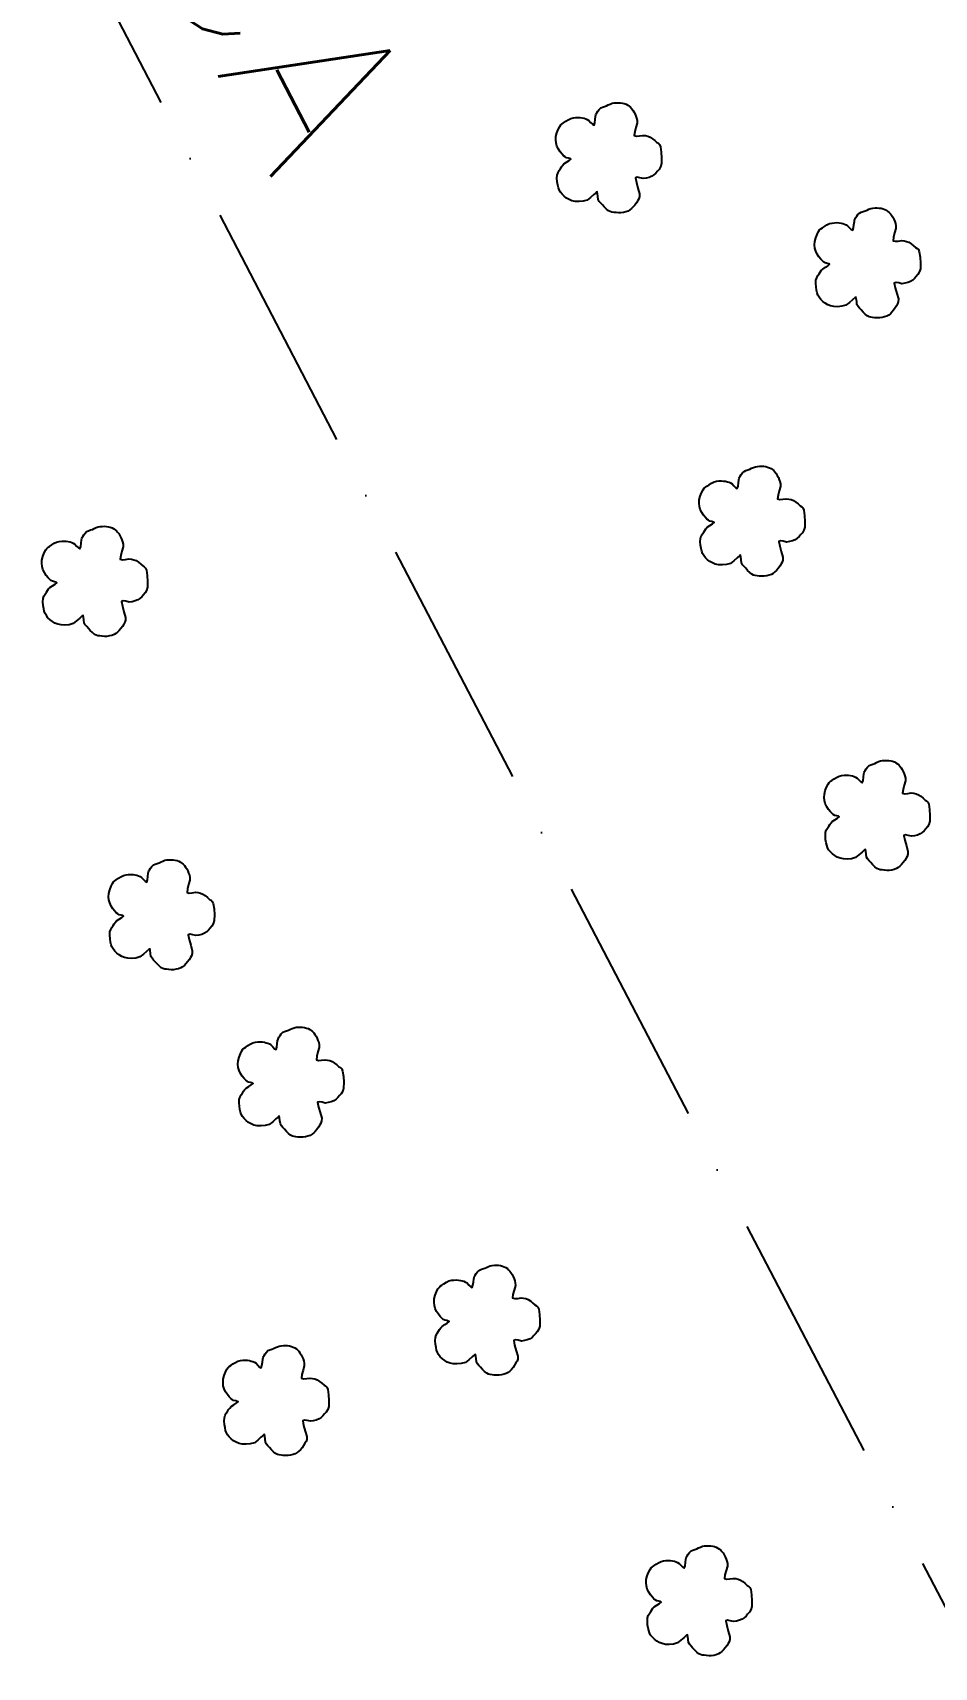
# Model space of a CAD drawing. Extents: x 730929 to 735129, y 7820181 to 7826121.
# Drawn here: x 733125.7 to 733268.2, y 7822269.8 to 7822528.3 of the extents above; entities that cross this region are included whole.
import ezdxf

# ---------------------------------------------------------------- set-up
doc = ezdxf.new("R2010")
doc.units = 0
doc.header["$MEASUREMENT"] = 0
doc.linetypes.add('LIN0', pattern=[0])
doc.linetypes.add('LIN3', pattern=[30, 20, -5, 0, -5])
doc.layers.add('REDE_DE_LUZ', color=6, linetype='LIN3')
doc.layers.add('SIMBOLO ARVORE', color=118, linetype='Continuous')
doc.layers.add('TEXTO_DIVERSOS', color=7, linetype='Continuous', lineweight=5)
doc.styles.add('Simplex', font='simplex.shx')

msp = doc.modelspace()

# ---------------------------------------------------------------- linework, layer by layer
at = {"layer": 'REDE_DE_LUZ', "ltscale": 2, "flags": 128}
msp.add_lwpolyline([(732040.92, 7824661.81), (732327.89, 7824102.05), (732626.52, 7823878.33), (732623.32, 7823855.55), (732614.34, 7823802.22), (732613.95, 7823800.57), (732613.49, 7823796.25), (732606.8, 7823754.84), (732582.23, 7823606.76), (732807.1, 7823167.8), (733308.86, 7822204.63), (733529.14, 7821779.24)], dxfattribs=at)
at = {"layer": 'SIMBOLO ARVORE', "linetype": 'LIN0', "elevation": 716.76, "flags": 128}
for points in [[(733214.87, 7822503.07), (733214.42, 7822502.68), (733213.91, 7822502.23), (733213.36, 7822501.81), (733212.73, 7822501.64), (733212.08, 7822501.57), (733211.45, 7822501.59), (733210.95, 7822501.7), (733210.5, 7822501.88), (733210.09, 7822502.12), (733209.72, 7822502.4), (733209.4, 7822502.72), (733209.13, 7822503.07), (733208.95, 7822503.4), (733208.82, 7822503.75), (733208.73, 7822504.16), (733208.64, 7822504.69), (733208.6, 7822505.24), (733208.62, 7822505.76), (733208.76, 7822506.15), (733208.94, 7822506.48), (733209.14, 7822506.77), (733209.3, 7822507.04), (733209.47, 7822507.29), (733209.69, 7822507.52), (733210.11, 7822507.8), (733210.51, 7822508.05), (733210.79, 7822508.27), (733210.67, 7822508.36), (733210.41, 7822508.42), (733210.09, 7822508.49), (733209.87, 7822508.63), (733209.64, 7822508.81), (733209.4, 7822509.06), (733209.11, 7822509.43), (733208.83, 7822509.86), (733208.59, 7822510.34), (733208.46, 7822510.83), (733208.41, 7822511.34), (733208.44, 7822511.86), (733208.59, 7822512.44), (733208.8, 7822512.98), (733209.03, 7822513.45), (733209.21, 7822513.69), (733209.41, 7822513.87), (733209.64, 7822514.02), (733209.98, 7822514.26), (733210.36, 7822514.5), (733210.77, 7822514.7), (733211.17, 7822514.8), (733211.56, 7822514.85), (733211.94, 7822514.86), (733212.28, 7822514.84), (733212.59, 7822514.8), (733212.88, 7822514.73), (733213.14, 7822514.64), (733213.39, 7822514.53), (733213.63, 7822514.38), (733213.92, 7822514.06), (733214.2, 7822513.78), (733214.45, 7822513.65), (733214.56, 7822514.03), (733214.64, 7822514.53), (733214.69, 7822515.04), (733214.74, 7822515.27), (733214.81, 7822515.44), (733214.9, 7822515.6), (733215.06, 7822515.87), (733215.27, 7822516.13), (733215.51, 7822516.37), (733215.79, 7822516.51), (733216.1, 7822516.61), (733216.41, 7822516.7), (733216.71, 7822516.85), (733217, 7822516.98), (733217.3, 7822517.1), (733217.63, 7822517.16), (733217.96, 7822517.19), (733218.3, 7822517.19), (733218.62, 7822517.17), (733218.94, 7822517.13), (733219.24, 7822517.05), (733219.51, 7822516.95), (733219.77, 7822516.81), (733220, 7822516.65), (733220.21, 7822516.48), (733220.4, 7822516.27), (733220.57, 7822516.04), (733220.76, 7822515.74), (733220.93, 7822515.41), (733221.07, 7822515.05), (733221.18, 7822514.74), (733221.25, 7822514.38), (733221.26, 7822513.96), (733221.06, 7822513.27), (733220.88, 7822512.58), (733220.81, 7822512.01), (733221.17, 7822511.91), (733221.65, 7822511.95), (733222.18, 7822512.03), (733222.57, 7822511.99), (733222.94, 7822511.9), (733223.31, 7822511.76), (733223.69, 7822511.51), (733224.05, 7822511.22), (733224.37, 7822510.92), (733224.62, 7822510.78), (733224.81, 7822510.58), (733224.96, 7822510.24), (733225.08, 7822509.4), (733225.14, 7822508.46), (733225.12, 7822507.56), (733224.96, 7822507.05), (733224.73, 7822506.66), (733224.46, 7822506.36), (733224.21, 7822506.05), (733223.92, 7822505.78), (733223.59, 7822505.56), (733223.15, 7822505.39), (733222.69, 7822505.27), (733222.21, 7822505.19), (733221.71, 7822505.33), (733221.29, 7822505.4), (733221.01, 7822505.3), (733221.15, 7822504.56), (733221.4, 7822503.67), (733221.65, 7822502.8), (733221.63, 7822502.35), (733221.53, 7822502.01), (733221.36, 7822501.73), (733221.15, 7822501.37), (733220.9, 7822501.02), (733220.63, 7822500.71), (733220.39, 7822500.46), (733220.13, 7822500.24), (733219.84, 7822500.07), (733219.48, 7822499.94), (733219.1, 7822499.85), (733218.7, 7822499.8), (733218.31, 7822499.79), (733217.94, 7822499.81), (733217.58, 7822499.86), (733217.29, 7822499.9), (733217.01, 7822499.97), (733216.74, 7822500.1), (733216.41, 7822500.38), (733216.08, 7822500.71), (733215.77, 7822501.05), (733215.51, 7822501.32), (733215.29, 7822501.6), (733215.11, 7822501.91), (733215.06, 7822502.37), (733215.01, 7822502.83), (733214.91, 7822503.2), (733214.91, 7822503.2)], [(733255.76, 7822486.44), (733255.31, 7822486.05), (733254.81, 7822485.6), (733254.26, 7822485.18), (733253.62, 7822485.01), (733252.97, 7822484.94), (733252.35, 7822484.96), (733251.84, 7822485.07), (733251.39, 7822485.25), (733250.99, 7822485.49), (733250.62, 7822485.78), (733250.29, 7822486.09), (733250.03, 7822486.44), (733249.84, 7822486.77), (733249.71, 7822487.13), (733249.63, 7822487.53), (733249.54, 7822488.06), (733249.5, 7822488.61), (733249.52, 7822489.13), (733249.65, 7822489.52), (733249.83, 7822489.85), (733250.04, 7822490.15), (733250.19, 7822490.41), (733250.37, 7822490.66), (733250.59, 7822490.89), (733251.01, 7822491.17), (733251.4, 7822491.42), (733251.69, 7822491.64), (733251.56, 7822491.73), (733251.31, 7822491.79), (733250.99, 7822491.86), (733250.76, 7822492), (733250.54, 7822492.18), (733250.3, 7822492.43), (733250, 7822492.8), (733249.72, 7822493.24), (733249.49, 7822493.71), (733249.36, 7822494.2), (733249.31, 7822494.71), (733249.34, 7822495.23), (733249.49, 7822495.81), (733249.69, 7822496.35), (733249.93, 7822496.82), (733250.1, 7822497.07), (733250.3, 7822497.24), (733250.54, 7822497.39), (733250.88, 7822497.63), (733251.26, 7822497.87), (733251.66, 7822498.07), (733252.06, 7822498.17), (733252.46, 7822498.22), (733252.84, 7822498.23), (733253.18, 7822498.21), (733253.49, 7822498.17), (733253.78, 7822498.1), (733254.04, 7822498.01), (733254.28, 7822497.9), (733254.53, 7822497.75), (733254.82, 7822497.43), (733255.1, 7822497.15), (733255.34, 7822497.02), (733255.46, 7822497.4), (733255.53, 7822497.9), (733255.59, 7822498.42), (733255.64, 7822498.64), (733255.7, 7822498.81), (733255.79, 7822498.97), (733255.96, 7822499.24), (733256.16, 7822499.5), (733256.4, 7822499.74), (733256.69, 7822499.88), (733256.99, 7822499.98), (733257.31, 7822500.08), (733257.6, 7822500.22), (733257.9, 7822500.35), (733258.2, 7822500.47), (733258.52, 7822500.53), (733258.86, 7822500.56), (733259.19, 7822500.56), (733259.52, 7822500.54), (733259.83, 7822500.5), (733260.13, 7822500.43), (733260.41, 7822500.32), (733260.67, 7822500.18), (733260.9, 7822500.02), (733261.1, 7822499.85), (733261.29, 7822499.64), (733261.47, 7822499.41), (733261.65, 7822499.11), (733261.82, 7822498.78), (733261.97, 7822498.42), (733262.08, 7822498.11), (733262.15, 7822497.75), (733262.16, 7822497.33), (733261.96, 7822496.64), (733261.78, 7822495.95), (733261.71, 7822495.38), (733262.06, 7822495.28), (733262.54, 7822495.32), (733263.07, 7822495.4), (733263.47, 7822495.36), (733263.84, 7822495.27), (733264.2, 7822495.13), (733264.58, 7822494.88), (733264.94, 7822494.59), (733265.27, 7822494.29), (733265.51, 7822494.15), (733265.71, 7822493.96), (733265.86, 7822493.62), (733265.98, 7822492.77), (733266.03, 7822491.83), (733266.02, 7822490.93), (733265.86, 7822490.42), (733265.63, 7822490.03), (733265.36, 7822489.73), (733265.11, 7822489.42), (733264.82, 7822489.15), (733264.48, 7822488.93), (733264.05, 7822488.76), (733263.58, 7822488.64), (733263.11, 7822488.57), (733262.61, 7822488.7), (733262.18, 7822488.77), (733261.9, 7822488.67), (733262.05, 7822487.93), (733262.3, 7822487.04), (733262.55, 7822486.17), (733262.53, 7822485.72), (733262.42, 7822485.38), (733262.25, 7822485.1), (733262.04, 7822484.74), (733261.8, 7822484.39), (733261.53, 7822484.08), (733261.28, 7822483.83), (733261.02, 7822483.62), (733260.73, 7822483.44), (733260.37, 7822483.31), (733259.99, 7822483.22), (733259.6, 7822483.17), (733259.21, 7822483.16), (733258.83, 7822483.18), (733258.48, 7822483.23), (733258.18, 7822483.27), (733257.91, 7822483.34), (733257.63, 7822483.47), (733257.3, 7822483.75), (733256.98, 7822484.08), (733256.67, 7822484.42), (733256.41, 7822484.69), (733256.19, 7822484.97), (733256.01, 7822485.28), (733255.96, 7822485.75), (733255.9, 7822486.2), (733255.81, 7822486.57), (733255.81, 7822486.57)], [(733237.52, 7822445.6), (733237.07, 7822445.21), (733236.56, 7822444.76), (733236.01, 7822444.34), (733235.38, 7822444.17), (733234.73, 7822444.1), (733234.1, 7822444.12), (733233.6, 7822444.23), (733233.15, 7822444.41), (733232.74, 7822444.65), (733232.37, 7822444.93), (733232.05, 7822445.25), (733231.78, 7822445.6), (733231.6, 7822445.93), (733231.47, 7822446.29), (733231.38, 7822446.69), (733231.29, 7822447.22), (733231.25, 7822447.77), (733231.27, 7822448.29), (733231.41, 7822448.68), (733231.59, 7822449.01), (733231.79, 7822449.3), (733231.95, 7822449.57), (733232.12, 7822449.82), (733232.34, 7822450.05), (733232.76, 7822450.33), (733233.16, 7822450.58), (733233.44, 7822450.8), (733233.32, 7822450.89), (733233.06, 7822450.95), (733232.74, 7822451.02), (733232.52, 7822451.16), (733232.29, 7822451.34), (733232.05, 7822451.59), (733231.76, 7822451.96), (733231.48, 7822452.39), (733231.24, 7822452.87), (733231.11, 7822453.36), (733231.06, 7822453.87), (733231.09, 7822454.39), (733231.24, 7822454.97), (733231.45, 7822455.51), (733231.68, 7822455.98), (733231.86, 7822456.23), (733232.06, 7822456.4), (733232.29, 7822456.55), (733232.63, 7822456.79), (733233.01, 7822457.03), (733233.42, 7822457.23), (733233.82, 7822457.33), (733234.21, 7822457.38), (733234.59, 7822457.39), (733234.93, 7822457.37), (733235.24, 7822457.33), (733235.53, 7822457.26), (733235.79, 7822457.17), (733236.04, 7822457.06), (733236.28, 7822456.91), (733236.57, 7822456.59), (733236.85, 7822456.31), (733237.09, 7822456.18), (733237.21, 7822456.56), (733237.29, 7822457.06), (733237.34, 7822457.57), (733237.39, 7822457.8), (733237.46, 7822457.97), (733237.55, 7822458.13), (733237.71, 7822458.4), (733237.92, 7822458.66), (733238.16, 7822458.9), (733238.44, 7822459.04), (733238.75, 7822459.14), (733239.06, 7822459.23), (733239.36, 7822459.38), (733239.65, 7822459.51), (733239.95, 7822459.63), (733240.28, 7822459.69), (733240.61, 7822459.72), (733240.95, 7822459.72), (733241.27, 7822459.7), (733241.59, 7822459.66), (733241.89, 7822459.58), (733242.16, 7822459.48), (733242.42, 7822459.34), (733242.65, 7822459.18), (733242.86, 7822459.01), (733243.05, 7822458.8), (733243.22, 7822458.57), (733243.41, 7822458.27), (733243.58, 7822457.94), (733243.72, 7822457.58), (733243.83, 7822457.27), (733243.9, 7822456.91), (733243.91, 7822456.49), (733243.71, 7822455.8), (733243.53, 7822455.11), (733243.46, 7822454.54), (733243.82, 7822454.44), (733244.3, 7822454.48), (733244.83, 7822454.56), (733245.22, 7822454.52), (733245.59, 7822454.43), (733245.96, 7822454.29), (733246.34, 7822454.04), (733246.7, 7822453.75), (733247.02, 7822453.45), (733247.27, 7822453.31), (733247.46, 7822453.11), (733247.61, 7822452.77), (733247.73, 7822451.93), (733247.79, 7822450.99), (733247.77, 7822450.09), (733247.61, 7822449.58), (733247.38, 7822449.19), (733247.11, 7822448.89), (733246.86, 7822448.58), (733246.57, 7822448.31), (733246.24, 7822448.09), (733245.8, 7822447.92), (733245.34, 7822447.8), (733244.86, 7822447.72), (733244.36, 7822447.86), (733243.94, 7822447.93), (733243.66, 7822447.83), (733243.8, 7822447.09), (733244.05, 7822446.2), (733244.3, 7822445.33), (733244.28, 7822444.88), (733244.18, 7822444.54), (733244.01, 7822444.26), (733243.8, 7822443.9), (733243.55, 7822443.55), (733243.28, 7822443.24), (733243.04, 7822442.99), (733242.78, 7822442.77), (733242.49, 7822442.6), (733242.13, 7822442.47), (733241.75, 7822442.38), (733241.35, 7822442.33), (733240.96, 7822442.32), (733240.59, 7822442.34), (733240.23, 7822442.39), (733239.94, 7822442.43), (733239.66, 7822442.5), (733239.39, 7822442.63), (733239.06, 7822442.91), (733238.73, 7822443.24), (733238.42, 7822443.58), (733238.16, 7822443.85), (733237.94, 7822444.13), (733237.76, 7822444.44), (733237.71, 7822444.91), (733237.66, 7822445.36), (733237.56, 7822445.73), (733237.56, 7822445.73)], [(733133.63, 7822436.09), (733133.18, 7822435.7), (733132.68, 7822435.25), (733132.13, 7822434.83), (733131.49, 7822434.65), (733130.84, 7822434.58), (733130.22, 7822434.61), (733129.72, 7822434.72), (733129.26, 7822434.9), (733128.86, 7822435.14), (733128.49, 7822435.42), (733128.16, 7822435.74), (733127.9, 7822436.09), (733127.71, 7822436.41), (733127.58, 7822436.77), (733127.5, 7822437.17), (733127.41, 7822437.71), (733127.37, 7822438.25), (733127.39, 7822438.78), (733127.52, 7822439.17), (733127.7, 7822439.5), (733127.91, 7822439.79), (733128.06, 7822440.06), (733128.24, 7822440.3), (733128.46, 7822440.54), (733128.88, 7822440.82), (733129.28, 7822441.07), (733129.56, 7822441.29), (733129.44, 7822441.38), (733129.18, 7822441.44), (733128.86, 7822441.51), (733128.63, 7822441.64), (733128.41, 7822441.83), (733128.17, 7822442.08), (733127.87, 7822442.45), (733127.59, 7822442.88), (733127.36, 7822443.36), (733127.23, 7822443.85), (733127.18, 7822444.36), (733127.21, 7822444.88), (733127.36, 7822445.45), (733127.56, 7822446), (733127.8, 7822446.47), (733127.98, 7822446.71), (733128.17, 7822446.89), (733128.41, 7822447.03), (733128.75, 7822447.28), (733129.13, 7822447.52), (733129.53, 7822447.72), (733129.93, 7822447.82), (733130.33, 7822447.87), (733130.71, 7822447.88), (733131.05, 7822447.86), (733131.36, 7822447.81), (733131.65, 7822447.74), (733131.91, 7822447.66), (733132.15, 7822447.55), (733132.4, 7822447.4), (733132.69, 7822447.07), (733132.97, 7822446.8), (733133.21, 7822446.67), (733133.33, 7822447.04), (733133.41, 7822447.54), (733133.46, 7822448.06), (733133.51, 7822448.29), (733133.57, 7822448.46), (733133.67, 7822448.62), (733133.83, 7822448.88), (733134.03, 7822449.15), (733134.27, 7822449.39), (733134.56, 7822449.52), (733134.87, 7822449.63), (733135.18, 7822449.72), (733135.47, 7822449.86), (733135.77, 7822450), (733136.07, 7822450.11), (733136.4, 7822450.17), (733136.73, 7822450.2), (733137.06, 7822450.21), (733137.39, 7822450.19), (733137.7, 7822450.14), (733138, 7822450.07), (733138.28, 7822449.96), (733138.54, 7822449.83), (733138.77, 7822449.67), (733138.98, 7822449.49), (733139.16, 7822449.29), (733139.34, 7822449.05), (733139.52, 7822448.75), (733139.69, 7822448.42), (733139.84, 7822448.07), (733139.95, 7822447.75), (733140.02, 7822447.4), (733140.03, 7822446.98), (733139.83, 7822446.28), (733139.65, 7822445.6), (733139.58, 7822445.03), (733139.93, 7822444.93), (733140.41, 7822444.96), (733140.94, 7822445.05), (733141.34, 7822445.01), (733141.71, 7822444.92), (733142.07, 7822444.78), (733142.46, 7822444.52), (733142.81, 7822444.23), (733143.14, 7822443.94), (733143.38, 7822443.8), (733143.58, 7822443.6), (733143.73, 7822443.26), (733143.85, 7822442.42), (733143.91, 7822441.48), (733143.89, 7822440.58), (733143.73, 7822440.07), (733143.5, 7822439.68), (733143.23, 7822439.38), (733142.98, 7822439.07), (733142.69, 7822438.8), (733142.36, 7822438.58), (733141.92, 7822438.41), (733141.45, 7822438.28), (733140.98, 7822438.21), (733140.48, 7822438.35), (733140.05, 7822438.42), (733139.78, 7822438.32), (733139.92, 7822437.57), (733140.17, 7822436.69), (733140.42, 7822435.81), (733140.4, 7822435.37), (733140.3, 7822435.03), (733140.12, 7822434.74), (733139.91, 7822434.38), (733139.67, 7822434.04), (733139.4, 7822433.73), (733139.16, 7822433.47), (733138.89, 7822433.26), (733138.6, 7822433.09), (733138.25, 7822432.96), (733137.86, 7822432.87), (733137.47, 7822432.81), (733137.08, 7822432.8), (733136.7, 7822432.83), (733136.35, 7822432.88), (733136.05, 7822432.91), (733135.78, 7822432.99), (733135.5, 7822433.12), (733135.17, 7822433.4), (733134.85, 7822433.72), (733134.54, 7822434.07), (733134.28, 7822434.34), (733134.06, 7822434.61), (733133.88, 7822434.92), (733133.83, 7822435.39), (733133.77, 7822435.85), (733133.68, 7822436.22), (733133.68, 7822436.22)], [(733257.27, 7822399.08), (733256.82, 7822398.69), (733256.32, 7822398.24), (733255.77, 7822397.82), (733255.13, 7822397.64), (733254.48, 7822397.57), (733253.86, 7822397.6), (733253.35, 7822397.71), (733252.9, 7822397.89), (733252.5, 7822398.13), (733252.12, 7822398.41), (733251.8, 7822398.73), (733251.53, 7822399.07), (733251.35, 7822399.4), (733251.22, 7822399.76), (733251.13, 7822400.16), (733251.05, 7822400.69), (733251.01, 7822401.24), (733251.03, 7822401.77), (733251.16, 7822402.15), (733251.34, 7822402.49), (733251.55, 7822402.78), (733251.7, 7822403.05), (733251.88, 7822403.29), (733252.1, 7822403.53), (733252.52, 7822403.8), (733252.91, 7822404.06), (733253.19, 7822404.27), (733253.07, 7822404.36), (733252.82, 7822404.43), (733252.49, 7822404.5), (733252.27, 7822404.63), (733252.04, 7822404.82), (733251.81, 7822405.07), (733251.51, 7822405.44), (733251.23, 7822405.87), (733250.99, 7822406.35), (733250.87, 7822406.84), (733250.82, 7822407.34), (733250.85, 7822407.87), (733251, 7822408.44), (733251.2, 7822408.98), (733251.43, 7822409.45), (733251.61, 7822409.7), (733251.81, 7822409.88), (733252.05, 7822410.02), (733252.39, 7822410.27), (733252.77, 7822410.51), (733253.17, 7822410.71), (733253.57, 7822410.81), (733253.97, 7822410.86), (733254.35, 7822410.86), (733254.69, 7822410.85), (733255, 7822410.8), (733255.29, 7822410.73), (733255.55, 7822410.65), (733255.79, 7822410.53), (733256.03, 7822410.39), (733256.33, 7822410.06), (733256.61, 7822409.79), (733256.85, 7822409.66), (733256.97, 7822410.03), (733257.04, 7822410.53), (733257.09, 7822411.05), (733257.15, 7822411.28), (733257.21, 7822411.45), (733257.3, 7822411.61), (733257.46, 7822411.87), (733257.67, 7822412.14), (733257.91, 7822412.38), (733258.2, 7822412.51), (733258.5, 7822412.62), (733258.82, 7822412.71), (733259.11, 7822412.85), (733259.4, 7822412.99), (733259.7, 7822413.1), (733260.03, 7822413.16), (733260.37, 7822413.19), (733260.7, 7822413.19), (733261.03, 7822413.18), (733261.34, 7822413.13), (733261.64, 7822413.06), (733261.92, 7822412.95), (733262.17, 7822412.82), (733262.41, 7822412.66), (733262.61, 7822412.48), (733262.8, 7822412.28), (733262.98, 7822412.04), (733263.16, 7822411.74), (733263.33, 7822411.41), (733263.47, 7822411.06), (733263.59, 7822410.74), (733263.66, 7822410.39), (733263.67, 7822409.97), (733263.47, 7822409.27), (733263.29, 7822408.59), (733263.22, 7822408.02), (733263.57, 7822407.92), (733264.05, 7822407.95), (733264.58, 7822408.04), (733264.97, 7822407.99), (733265.35, 7822407.91), (733265.71, 7822407.77), (733266.09, 7822407.51), (733266.45, 7822407.22), (733266.77, 7822406.92), (733267.02, 7822406.79), (733267.22, 7822406.59), (733267.36, 7822406.25), (733267.48, 7822405.41), (733267.54, 7822404.47), (733267.52, 7822403.57), (733267.37, 7822403.06), (733267.14, 7822402.67), (733266.87, 7822402.37), (733266.61, 7822402.05), (733266.33, 7822401.79), (733265.99, 7822401.57), (733265.56, 7822401.39), (733265.09, 7822401.27), (733264.62, 7822401.2), (733264.11, 7822401.33), (733263.69, 7822401.41), (733263.41, 7822401.31), (733263.56, 7822400.56), (733263.81, 7822399.68), (733264.06, 7822398.8), (733264.04, 7822398.35), (733263.93, 7822398.01), (733263.76, 7822397.73), (733263.55, 7822397.37), (733263.3, 7822397.03), (733263.04, 7822396.71), (733262.79, 7822396.46), (733262.53, 7822396.25), (733262.24, 7822396.08), (733261.88, 7822395.95), (733261.5, 7822395.85), (733261.11, 7822395.8), (733260.72, 7822395.79), (733260.34, 7822395.82), (733259.98, 7822395.87), (733259.69, 7822395.9), (733259.41, 7822395.98), (733259.14, 7822396.11), (733258.81, 7822396.38), (733258.48, 7822396.71), (733258.18, 7822397.06), (733257.91, 7822397.32), (733257.69, 7822397.6), (733257.52, 7822397.91), (733257.46, 7822398.38), (733257.41, 7822398.83), (733257.32, 7822399.21), (733257.32, 7822399.21)], [(733144.19, 7822383.37), (733143.74, 7822382.98), (733143.23, 7822382.53), (733142.68, 7822382.11), (733142.04, 7822381.93), (733141.4, 7822381.86), (733140.77, 7822381.89), (733140.27, 7822382), (733139.82, 7822382.18), (733139.41, 7822382.42), (733139.04, 7822382.7), (733138.71, 7822383.02), (733138.45, 7822383.37), (733138.27, 7822383.69), (733138.14, 7822384.05), (733138.05, 7822384.45), (733137.96, 7822384.98), (733137.92, 7822385.53), (733137.94, 7822386.06), (733138.07, 7822386.44), (733138.26, 7822386.78), (733138.46, 7822387.07), (733138.62, 7822387.34), (733138.79, 7822387.58), (733139.01, 7822387.82), (733139.43, 7822388.09), (733139.83, 7822388.35), (733140.11, 7822388.57), (733139.99, 7822388.66), (733139.73, 7822388.72), (733139.41, 7822388.79), (733139.19, 7822388.92), (733138.96, 7822389.11), (733138.72, 7822389.36), (733138.43, 7822389.73), (733138.14, 7822390.16), (733137.91, 7822390.64), (733137.78, 7822391.13), (733137.73, 7822391.64), (733137.76, 7822392.16), (733137.91, 7822392.73), (733138.12, 7822393.28), (733138.35, 7822393.74), (733138.53, 7822393.99), (733138.73, 7822394.17), (733138.96, 7822394.31), (733139.3, 7822394.56), (733139.68, 7822394.8), (733140.08, 7822395), (733140.49, 7822395.1), (733140.88, 7822395.15), (733141.26, 7822395.16), (733141.6, 7822395.14), (733141.91, 7822395.09), (733142.2, 7822395.02), (733142.46, 7822394.94), (733142.71, 7822394.83), (733142.95, 7822394.68), (733143.24, 7822394.35), (733143.52, 7822394.08), (733143.76, 7822393.95), (733143.88, 7822394.32), (733143.96, 7822394.82), (733144.01, 7822395.34), (733144.06, 7822395.57), (733144.12, 7822395.74), (733144.22, 7822395.9), (733144.38, 7822396.16), (733144.58, 7822396.43), (733144.83, 7822396.67), (733145.11, 7822396.8), (733145.42, 7822396.91), (733145.73, 7822397), (733146.02, 7822397.14), (733146.32, 7822397.28), (733146.62, 7822397.39), (733146.95, 7822397.45), (733147.28, 7822397.48), (733147.61, 7822397.48), (733147.94, 7822397.47), (733148.26, 7822397.42), (733148.56, 7822397.35), (733148.83, 7822397.24), (733149.09, 7822397.11), (733149.32, 7822396.95), (733149.53, 7822396.77), (733149.72, 7822396.57), (733149.89, 7822396.33), (733150.08, 7822396.03), (733150.24, 7822395.7), (733150.39, 7822395.35), (733150.5, 7822395.03), (733150.57, 7822394.68), (733150.58, 7822394.26), (733150.38, 7822393.56), (733150.2, 7822392.88), (733150.13, 7822392.31), (733150.48, 7822392.21), (733150.97, 7822392.24), (733151.5, 7822392.33), (733151.89, 7822392.28), (733152.26, 7822392.2), (733152.62, 7822392.06), (733153.01, 7822391.8), (733153.37, 7822391.51), (733153.69, 7822391.21), (733153.94, 7822391.08), (733154.13, 7822390.88), (733154.28, 7822390.54), (733154.4, 7822389.7), (733154.46, 7822388.76), (733154.44, 7822387.86), (733154.28, 7822387.35), (733154.05, 7822386.96), (733153.78, 7822386.66), (733153.53, 7822386.34), (733153.24, 7822386.08), (733152.91, 7822385.86), (733152.47, 7822385.68), (733152.01, 7822385.56), (733151.53, 7822385.49), (733151.03, 7822385.63), (733150.61, 7822385.7), (733150.33, 7822385.6), (733150.47, 7822384.85), (733150.72, 7822383.97), (733150.97, 7822383.09), (733150.95, 7822382.64), (733150.85, 7822382.31), (733150.68, 7822382.02), (733150.46, 7822381.66), (733150.22, 7822381.32), (733149.95, 7822381), (733149.71, 7822380.75), (733149.44, 7822380.54), (733149.15, 7822380.37), (733148.8, 7822380.24), (733148.42, 7822380.15), (733148.02, 7822380.09), (733147.63, 7822380.08), (733147.25, 7822380.11), (733146.9, 7822380.16), (733146.61, 7822380.19), (733146.33, 7822380.27), (733146.06, 7822380.4), (733145.73, 7822380.68), (733145.4, 7822381), (733145.09, 7822381.35), (733144.83, 7822381.62), (733144.61, 7822381.89), (733144.43, 7822382.2), (733144.38, 7822382.67), (733144.33, 7822383.12), (733144.23, 7822383.5), (733144.23, 7822383.5)], [(733164.63, 7822356.89), (733164.18, 7822356.5), (733163.68, 7822356.05), (733163.13, 7822355.63), (733162.49, 7822355.46), (733161.84, 7822355.39), (733161.22, 7822355.41), (733160.71, 7822355.52), (733160.26, 7822355.7), (733159.86, 7822355.94), (733159.48, 7822356.22), (733159.16, 7822356.54), (733158.89, 7822356.89), (733158.71, 7822357.22), (733158.58, 7822357.57), (733158.49, 7822357.98), (733158.41, 7822358.51), (733158.37, 7822359.06), (733158.39, 7822359.58), (733158.52, 7822359.97), (733158.7, 7822360.3), (733158.91, 7822360.59), (733159.06, 7822360.86), (733159.24, 7822361.11), (733159.46, 7822361.34), (733159.88, 7822361.62), (733160.27, 7822361.87), (733160.56, 7822362.09), (733160.43, 7822362.18), (733160.18, 7822362.24), (733159.86, 7822362.31), (733159.63, 7822362.45), (733159.4, 7822362.63), (733159.17, 7822362.88), (733158.87, 7822363.25), (733158.59, 7822363.68), (733158.35, 7822364.16), (733158.23, 7822364.65), (733158.18, 7822365.16), (733158.21, 7822365.68), (733158.36, 7822366.26), (733158.56, 7822366.8), (733158.79, 7822367.27), (733158.97, 7822367.51), (733159.17, 7822367.69), (733159.41, 7822367.84), (733159.75, 7822368.08), (733160.13, 7822368.32), (733160.53, 7822368.52), (733160.93, 7822368.62), (733161.33, 7822368.67), (733161.71, 7822368.68), (733162.05, 7822368.66), (733162.36, 7822368.62), (733162.65, 7822368.54), (733162.91, 7822368.46), (733163.15, 7822368.35), (733163.39, 7822368.2), (733163.69, 7822367.88), (733163.97, 7822367.6), (733164.21, 7822367.47), (733164.33, 7822367.85), (733164.4, 7822368.35), (733164.45, 7822368.86), (733164.51, 7822369.09), (733164.57, 7822369.26), (733164.66, 7822369.42), (733164.83, 7822369.68), (733165.03, 7822369.95), (733165.27, 7822370.19), (733165.56, 7822370.33), (733165.86, 7822370.43), (733166.18, 7822370.52), (733166.47, 7822370.67), (733166.76, 7822370.8), (733167.06, 7822370.92), (733167.39, 7822370.98), (733167.73, 7822371.01), (733168.06, 7822371.01), (733168.39, 7822370.99), (733168.7, 7822370.95), (733169, 7822370.87), (733169.28, 7822370.77), (733169.53, 7822370.63), (733169.77, 7822370.47), (733169.97, 7822370.3), (733170.16, 7822370.09), (733170.34, 7822369.85), (733170.52, 7822369.56), (733170.69, 7822369.22), (733170.83, 7822368.87), (733170.95, 7822368.56), (733171.02, 7822368.2), (733171.03, 7822367.78), (733170.83, 7822367.09), (733170.65, 7822366.4), (733170.58, 7822365.83), (733170.93, 7822365.73), (733171.41, 7822365.77), (733171.94, 7822365.85), (733172.34, 7822365.81), (733172.71, 7822365.72), (733173.07, 7822365.58), (733173.45, 7822365.33), (733173.81, 7822365.04), (733174.13, 7822364.74), (733174.38, 7822364.6), (733174.58, 7822364.4), (733174.72, 7822364.06), (733174.84, 7822363.22), (733174.9, 7822362.28), (733174.88, 7822361.38), (733174.73, 7822360.87), (733174.5, 7822360.48), (733174.23, 7822360.18), (733173.97, 7822359.87), (733173.69, 7822359.6), (733173.35, 7822359.38), (733172.92, 7822359.21), (733172.45, 7822359.08), (733171.98, 7822359.01), (733171.47, 7822359.15), (733171.05, 7822359.22), (733170.77, 7822359.12), (733170.92, 7822358.37), (733171.17, 7822357.49), (733171.42, 7822356.61), (733171.4, 7822356.17), (733171.29, 7822355.83), (733171.12, 7822355.55), (733170.91, 7822355.19), (733170.66, 7822354.84), (733170.4, 7822354.53), (733170.15, 7822354.27), (733169.89, 7822354.06), (733169.6, 7822353.89), (733169.24, 7822353.76), (733168.86, 7822353.67), (733168.47, 7822353.61), (733168.08, 7822353.61), (733167.7, 7822353.63), (733167.34, 7822353.68), (733167.05, 7822353.72), (733166.78, 7822353.79), (733166.5, 7822353.92), (733166.17, 7822354.2), (733165.84, 7822354.52), (733165.54, 7822354.87), (733165.28, 7822355.14), (733165.05, 7822355.42), (733164.88, 7822355.72), (733164.82, 7822356.19), (733164.77, 7822356.65), (733164.68, 7822357.02), (733164.68, 7822357.02)], [(733195.62, 7822319.24), (733195.17, 7822318.85), (733194.67, 7822318.4), (733194.12, 7822317.98), (733193.48, 7822317.8), (733192.83, 7822317.74), (733192.21, 7822317.76), (733191.7, 7822317.87), (733191.25, 7822318.05), (733190.85, 7822318.29), (733190.48, 7822318.57), (733190.15, 7822318.89), (733189.88, 7822319.24), (733189.7, 7822319.56), (733189.57, 7822319.92), (733189.49, 7822320.32), (733189.4, 7822320.86), (733189.36, 7822321.4), (733189.38, 7822321.93), (733189.51, 7822322.32), (733189.69, 7822322.65), (733189.9, 7822322.94), (733190.05, 7822323.21), (733190.23, 7822323.45), (733190.45, 7822323.69), (733190.87, 7822323.97), (733191.26, 7822324.22), (733191.55, 7822324.44), (733191.42, 7822324.53), (733191.17, 7822324.59), (733190.85, 7822324.66), (733190.62, 7822324.79), (733190.39, 7822324.98), (733190.16, 7822325.23), (733189.86, 7822325.6), (733189.58, 7822326.03), (733189.35, 7822326.51), (733189.22, 7822327), (733189.17, 7822327.51), (733189.2, 7822328.03), (733189.35, 7822328.61), (733189.55, 7822329.15), (733189.78, 7822329.62), (733189.96, 7822329.86), (733190.16, 7822330.04), (733190.4, 7822330.18), (733190.74, 7822330.43), (733191.12, 7822330.67), (733191.52, 7822330.87), (733191.92, 7822330.97), (733192.32, 7822331.02), (733192.7, 7822331.03), (733193.04, 7822331.01), (733193.35, 7822330.96), (733193.64, 7822330.89), (733193.9, 7822330.81), (733194.14, 7822330.7), (733194.38, 7822330.55), (733194.68, 7822330.22), (733194.96, 7822329.95), (733195.2, 7822329.82), (733195.32, 7822330.19), (733195.39, 7822330.69), (733195.44, 7822331.21), (733195.5, 7822331.44), (733195.56, 7822331.61), (733195.65, 7822331.77), (733195.82, 7822332.03), (733196.02, 7822332.3), (733196.26, 7822332.54), (733196.55, 7822332.67), (733196.85, 7822332.78), (733197.17, 7822332.87), (733197.46, 7822333.01), (733197.75, 7822333.15), (733198.06, 7822333.26), (733198.38, 7822333.32), (733198.72, 7822333.35), (733199.05, 7822333.36), (733199.38, 7822333.34), (733199.69, 7822333.29), (733199.99, 7822333.22), (733200.27, 7822333.11), (733200.52, 7822332.98), (733200.76, 7822332.82), (733200.96, 7822332.64), (733201.15, 7822332.44), (733201.33, 7822332.2), (733201.51, 7822331.9), (733201.68, 7822331.57), (733201.82, 7822331.22), (733201.94, 7822330.91), (733202.01, 7822330.55), (733202.02, 7822330.13), (733201.82, 7822329.43), (733201.64, 7822328.75), (733201.57, 7822328.18), (733201.92, 7822328.08), (733202.4, 7822328.11), (733202.93, 7822328.2), (733203.33, 7822328.16), (733203.7, 7822328.07), (733204.06, 7822327.93), (733204.44, 7822327.67), (733204.8, 7822327.38), (733205.12, 7822327.09), (733205.37, 7822326.95), (733205.57, 7822326.75), (733205.72, 7822326.41), (733205.84, 7822325.57), (733205.89, 7822324.63), (733205.88, 7822323.73), (733205.72, 7822323.22), (733205.49, 7822322.83), (733205.22, 7822322.53), (733204.96, 7822322.22), (733204.68, 7822321.95), (733204.34, 7822321.73), (733203.91, 7822321.56), (733203.44, 7822321.43), (733202.97, 7822321.36), (733202.46, 7822321.5), (733202.04, 7822321.57), (733201.76, 7822321.47), (733201.91, 7822320.72), (733202.16, 7822319.84), (733202.41, 7822318.96), (733202.39, 7822318.52), (733202.28, 7822318.18), (733202.11, 7822317.9), (733201.9, 7822317.53), (733201.65, 7822317.19), (733201.39, 7822316.88), (733201.14, 7822316.62), (733200.88, 7822316.41), (733200.59, 7822316.24), (733200.23, 7822316.11), (733199.85, 7822316.02), (733199.46, 7822315.96), (733199.07, 7822315.96), (733198.69, 7822315.98), (733198.33, 7822316.03), (733198.04, 7822316.06), (733197.77, 7822316.14), (733197.49, 7822316.27), (733197.16, 7822316.55), (733196.84, 7822316.87), (733196.53, 7822317.22), (733196.27, 7822317.49), (733196.05, 7822317.77), (733195.87, 7822318.07), (733195.81, 7822318.54), (733195.76, 7822319), (733195.67, 7822319.37), (733195.67, 7822319.37)], [(733162.27, 7822306.55), (733161.82, 7822306.15), (733161.32, 7822305.71), (733160.77, 7822305.29), (733160.13, 7822305.11), (733159.48, 7822305.04), (733158.86, 7822305.07), (733158.36, 7822305.18), (733157.9, 7822305.36), (733157.5, 7822305.6), (733157.13, 7822305.88), (733156.8, 7822306.2), (733156.54, 7822306.54), (733156.35, 7822306.87), (733156.22, 7822307.23), (733156.14, 7822307.63), (733156.05, 7822308.16), (733156.01, 7822308.71), (733156.03, 7822309.24), (733156.16, 7822309.62), (733156.34, 7822309.96), (733156.55, 7822310.25), (733156.7, 7822310.52), (733156.88, 7822310.76), (733157.1, 7822311), (733157.52, 7822311.27), (733157.92, 7822311.53), (733158.2, 7822311.74), (733158.08, 7822311.83), (733157.82, 7822311.9), (733157.5, 7822311.97), (733157.27, 7822312.1), (733157.05, 7822312.29), (733156.81, 7822312.54), (733156.51, 7822312.91), (733156.23, 7822313.34), (733156, 7822313.82), (733155.87, 7822314.3), (733155.82, 7822314.81), (733155.85, 7822315.34), (733156, 7822315.91), (733156.2, 7822316.45), (733156.44, 7822316.92), (733156.61, 7822317.17), (733156.81, 7822317.34), (733157.05, 7822317.49), (733157.39, 7822317.74), (733157.77, 7822317.97), (733158.17, 7822318.18), (733158.57, 7822318.28), (733158.97, 7822318.33), (733159.35, 7822318.33), (733159.69, 7822318.32), (733160, 7822318.27), (733160.29, 7822318.2), (733160.55, 7822318.12), (733160.79, 7822318), (733161.04, 7822317.86), (733161.33, 7822317.53), (733161.61, 7822317.26), (733161.85, 7822317.13), (733161.97, 7822317.5), (733162.05, 7822318), (733162.1, 7822318.52), (733162.15, 7822318.74), (733162.21, 7822318.92), (733162.3, 7822319.07), (733162.47, 7822319.34), (733162.67, 7822319.61), (733162.91, 7822319.85), (733163.2, 7822319.98), (733163.51, 7822320.09), (733163.82, 7822320.18), (733164.11, 7822320.32), (733164.41, 7822320.46), (733164.71, 7822320.57), (733165.03, 7822320.63), (733165.37, 7822320.66), (733165.7, 7822320.66), (733166.03, 7822320.65), (733166.34, 7822320.6), (733166.64, 7822320.53), (733166.92, 7822320.42), (733167.18, 7822320.29), (733167.41, 7822320.12), (733167.62, 7822319.95), (733167.8, 7822319.75), (733167.98, 7822319.51), (733168.16, 7822319.21), (733168.33, 7822318.88), (733168.48, 7822318.53), (733168.59, 7822318.21), (733168.66, 7822317.86), (733168.67, 7822317.43), (733168.47, 7822316.74), (733168.29, 7822316.06), (733168.22, 7822315.49), (733168.57, 7822315.39), (733169.05, 7822315.42), (733169.58, 7822315.51), (733169.98, 7822315.46), (733170.35, 7822315.38), (733170.71, 7822315.24), (733171.09, 7822314.98), (733171.45, 7822314.69), (733171.78, 7822314.39), (733172.02, 7822314.26), (733172.22, 7822314.06), (733172.37, 7822313.72), (733172.49, 7822312.88), (733172.55, 7822311.94), (733172.53, 7822311.04), (733172.37, 7822310.52), (733172.14, 7822310.14), (733171.87, 7822309.84), (733171.62, 7822309.52), (733171.33, 7822309.26), (733171, 7822309.04), (733170.56, 7822308.86), (733170.09, 7822308.74), (733169.62, 7822308.67), (733169.12, 7822308.8), (733168.69, 7822308.88), (733168.41, 7822308.77), (733168.56, 7822308.03), (733168.81, 7822307.14), (733169.06, 7822306.27), (733169.04, 7822305.82), (733168.94, 7822305.48), (733168.76, 7822305.2), (733168.55, 7822304.84), (733168.31, 7822304.5), (733168.04, 7822304.18), (733167.8, 7822303.93), (733167.53, 7822303.72), (733167.24, 7822303.55), (733166.89, 7822303.42), (733166.5, 7822303.32), (733166.11, 7822303.27), (733165.72, 7822303.26), (733165.34, 7822303.29), (733164.99, 7822303.34), (733164.69, 7822303.37), (733164.42, 7822303.44), (733164.14, 7822303.58), (733163.81, 7822303.85), (733163.49, 7822304.18), (733163.18, 7822304.52), (733162.92, 7822304.79), (733162.7, 7822305.07), (733162.52, 7822305.38), (733162.47, 7822305.85), (733162.41, 7822306.3), (733162.32, 7822306.68), (733162.32, 7822306.68)], [(733229.14, 7822274.89), (733228.69, 7822274.49), (733228.19, 7822274.04), (733227.64, 7822273.62), (733227, 7822273.45), (733226.35, 7822273.38), (733225.73, 7822273.4), (733225.22, 7822273.51), (733224.77, 7822273.69), (733224.36, 7822273.93), (733223.99, 7822274.22), (733223.67, 7822274.54), (733223.4, 7822274.88), (733223.22, 7822275.21), (733223.09, 7822275.57), (733223, 7822275.97), (733222.92, 7822276.5), (733222.88, 7822277.05), (733222.89, 7822277.57), (733223.03, 7822277.96), (733223.21, 7822278.29), (733223.41, 7822278.59), (733223.57, 7822278.85), (733223.74, 7822279.1), (733223.96, 7822279.34), (733224.38, 7822279.61), (733224.78, 7822279.86), (733225.06, 7822280.08), (733224.94, 7822280.17), (733224.68, 7822280.23), (733224.36, 7822280.3), (733224.14, 7822280.44), (733223.91, 7822280.62), (733223.67, 7822280.87), (733223.38, 7822281.24), (733223.1, 7822281.68), (733222.86, 7822282.15), (733222.73, 7822282.64), (733222.69, 7822283.15), (733222.71, 7822283.67), (733222.86, 7822284.25), (733223.07, 7822284.79), (733223.3, 7822285.26), (733223.48, 7822285.51), (733223.68, 7822285.68), (733223.92, 7822285.83), (733224.26, 7822286.08), (733224.63, 7822286.31), (733225.04, 7822286.51), (733225.44, 7822286.61), (733225.83, 7822286.66), (733226.21, 7822286.67), (733226.55, 7822286.65), (733226.87, 7822286.61), (733227.16, 7822286.54), (733227.41, 7822286.45), (733227.66, 7822286.34), (733227.9, 7822286.19), (733228.2, 7822285.87), (733228.48, 7822285.59), (733228.72, 7822285.46), (733228.83, 7822285.84), (733228.91, 7822286.34), (733228.96, 7822286.86), (733229.01, 7822287.08), (733229.08, 7822287.25), (733229.17, 7822287.41), (733229.33, 7822287.68), (733229.54, 7822287.94), (733229.78, 7822288.18), (733230.06, 7822288.32), (733230.37, 7822288.42), (733230.69, 7822288.52), (733230.98, 7822288.66), (733231.27, 7822288.79), (733231.57, 7822288.91), (733231.9, 7822288.97), (733232.23, 7822289), (733232.57, 7822289), (733232.89, 7822288.98), (733233.21, 7822288.94), (733233.51, 7822288.87), (733233.78, 7822288.76), (733234.04, 7822288.62), (733234.27, 7822288.46), (733234.48, 7822288.29), (733234.67, 7822288.09), (733234.84, 7822287.85), (733235.03, 7822287.55), (733235.2, 7822287.22), (733235.34, 7822286.86), (733235.46, 7822286.55), (733235.52, 7822286.19), (733235.53, 7822285.77), (733235.33, 7822285.08), (733235.15, 7822284.39), (733235.08, 7822283.82), (733235.44, 7822283.72), (733235.92, 7822283.76), (733236.45, 7822283.84), (733236.84, 7822283.8), (733237.22, 7822283.71), (733237.58, 7822283.57), (733237.96, 7822283.32), (733238.32, 7822283.03), (733238.64, 7822282.73), (733238.89, 7822282.59), (733239.08, 7822282.4), (733239.23, 7822282.06), (733239.35, 7822281.21), (733239.41, 7822280.28), (733239.39, 7822279.37), (733239.23, 7822278.86), (733239.01, 7822278.48), (733238.73, 7822278.17), (733238.48, 7822277.86), (733238.19, 7822277.59), (733237.86, 7822277.37), (733237.42, 7822277.2), (733236.96, 7822277.08), (733236.48, 7822277.01), (733235.98, 7822277.14), (733235.56, 7822277.21), (733235.28, 7822277.11), (733235.43, 7822276.37), (733235.67, 7822275.48), (733235.92, 7822274.61), (733235.9, 7822274.16), (733235.8, 7822273.82), (733235.63, 7822273.54), (733235.42, 7822273.18), (733235.17, 7822272.83), (733234.9, 7822272.52), (733234.66, 7822272.27), (733234.4, 7822272.06), (733234.11, 7822271.89), (733233.75, 7822271.75), (733233.37, 7822271.66), (733232.97, 7822271.61), (733232.58, 7822271.6), (733232.21, 7822271.62), (733231.85, 7822271.67), (733231.56, 7822271.71), (733231.28, 7822271.78), (733231.01, 7822271.91), (733230.68, 7822272.19), (733230.35, 7822272.52), (733230.04, 7822272.86), (733229.78, 7822273.13), (733229.56, 7822273.41), (733229.39, 7822273.72), (733229.33, 7822274.19), (733229.28, 7822274.64), (733229.18, 7822275.01), (733229.18, 7822275.01)]]:
    msp.add_lwpolyline(points, dxfattribs=at)

# ---------------------------------------------------------------- texts
at = {"layer": 'TEXTO_DIVERSOS', "linetype": 'Continuous', "style": 'Simplex'}
msp.add_text('REDE ELÉTRICA', height=26, rotation=297.5171, dxfattribs=at).set_placement((733042.85, 7822736.8, 716.76))

doc.saveas('drawing.dxf')
